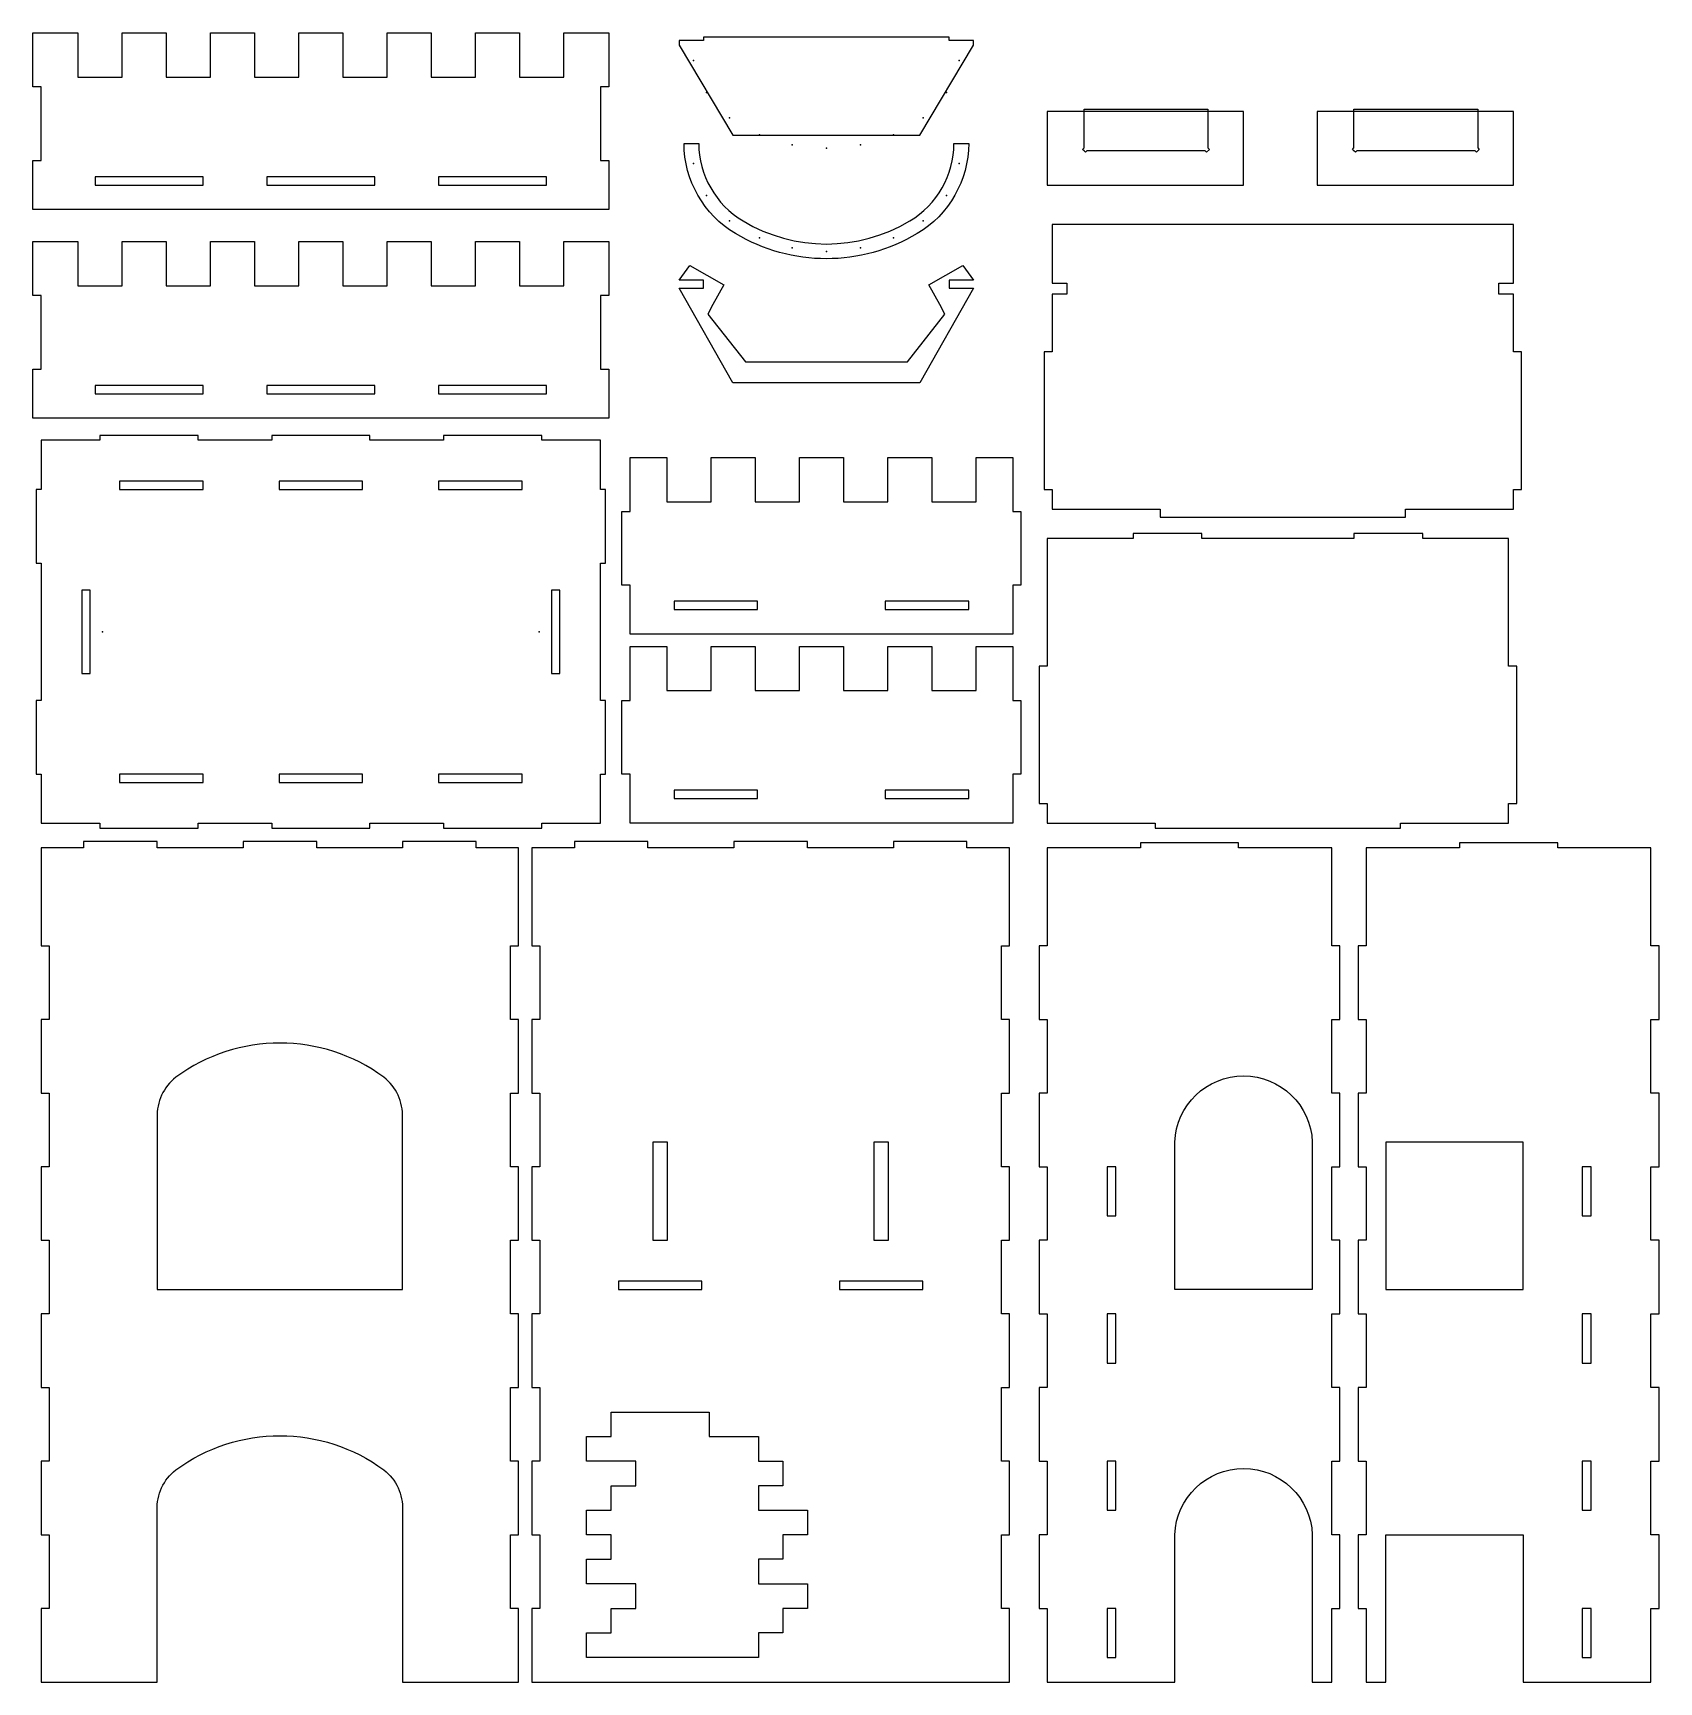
# Model space of a CAD drawing. Header units: millimetres. Extents: x -3 to 659, y 0 to 672.
import ezdxf

# ---------------------------------------------------------------- set-up
doc = ezdxf.new("R2010")
doc.units = ezdxf.units.MM
doc.layers.add('PAR_DEFAUT', color=70, linetype='Continuous')

msp = doc.modelspace()

# ---------------------------------------------------------------- linework, layer by layer
at = {"layer": 'PAR_DEFAUT'}
for points in [[(410, 610), (490, 610), (490, 640), (410, 640)], [(520, 610), (600, 610), (600, 640), (520, 640)], [(22, 610), (66, 610), (66, 613.4), (22, 613.4)], [(92, 610), (136, 610), (136, 613.4), (92, 613.4)], [(162, 610), (206, 610), (206, 613.4), (162, 613.4)], [(22, 525), (66, 525), (66, 528.4), (22, 528.4)], [(92, 525), (136, 525), (136, 528.4), (92, 528.4)], [(162, 525), (206, 525), (206, 528.4), (162, 528.4)], [(-2, 486), (-2, 456), (0, 456), (0, 446), (0, 410), (0, 400), (-2, 400), (-2, 370), (0, 370), (0, 350), (6, 350), (24, 350), (24, 348), (64, 348), (64, 350), (94, 350), (94, 348), (134, 348), (134, 350), (164, 350), (164, 348), (204, 348), (204, 350), (222, 350), (228, 350), (228, 370), (230, 370), (230, 400), (228, 400), (228, 410), (228, 446), (228, 456), (230, 456), (230, 486), (228, 486), (228, 506), (222, 506), (204, 506), (204, 508), (164, 508), (164, 506), (134, 506), (134, 508), (94, 508), (94, 506), (64, 506), (64, 508), (24, 508), (24, 506), (6, 506), (0, 506), (0, 486)], [(300, 427), (240, 427), (240, 447), (236.7, 447), (236.7, 467), (236.7, 477), (240, 477), (240, 487), (240, 499), (255, 499), (255, 481), (273, 481), (273, 499), (291, 499), (291, 481), (300, 481), (309, 481), (309, 499), (327, 499), (327, 481), (336, 481), (345, 481), (345, 499), (363, 499), (363, 481), (381, 481), (381, 499), (396, 499), (396, 487), (396, 477), (399.3, 477), (399.3, 467), (399.3, 447), (396, 447), (396, 427), (336, 427)], [(32, 486), (66, 486), (66, 489.4), (32, 489.4)], [(97, 486), (131, 486), (131, 489.4), (97, 489.4)], [(162, 486), (196, 486), (196, 489.4), (162, 489.4)], [(410, 466), (410, 414), (406.7, 414), (406.7, 358), (410, 358), (410, 350), (444, 350), (454, 350), (454, 348), (554, 348), (554, 350), (564, 350), (598, 350), (598, 358), (601.3, 358), (601.3, 414), (598, 414), (598, 466), (563, 466), (563, 468), (535, 468), (535, 466), (473, 466), (473, 468), (445, 468), (445, 466)], [(16.6, 411), (20, 411), (20, 445), (16.6, 445)], [(208, 411), (211.4, 411), (211.4, 445), (208, 445)], [(258, 437), (292, 437), (292, 440.5), (258, 440.5)], [(344, 437), (378, 437), (378, 440.5), (344, 440.5)], [(300, 350), (240, 350), (240, 370), (236.7, 370), (236.7, 390), (236.7, 400), (240, 400), (240, 410), (240, 422), (255, 422), (255, 404), (273, 404), (273, 422), (291, 422), (291, 404), (300, 404), (309, 404), (309, 422), (327, 422), (327, 404), (336, 404), (345, 404), (345, 422), (363, 422), (363, 404), (381, 404), (381, 422), (396, 422), (396, 410), (396, 400), (399.3, 400), (399.3, 390), (399.3, 370), (396, 370), (396, 350), (336, 350)], [(32, 366.6), (66, 366.6), (66, 370), (32, 370)], [(97, 366.6), (131, 366.6), (131, 370), (97, 370)], [(162, 366.6), (196, 366.6), (196, 370), (162, 370)], [(258, 360), (292, 360), (292, 363.5), (258, 363.5)], [(344, 360), (378, 360), (378, 363.5), (344, 363.5)], [(231.3, 0), (233, 0), (236.3, 0), (358.3, 0), (361.6, 0), (363.3, 0), (366.8, 0), (368.3, 0), (371.6, 0), (392.3, 0), (394.6, 0), (394.6, 30), (391.3, 30), (391.3, 60), (394.6, 60), (394.6, 90), (391.3, 90), (391.3, 120), (394.6, 120), (394.6, 150), (391.3, 150), (391.3, 170), (391.3, 180), (394.6, 180), (394.6, 210), (391.3, 210), (391.3, 240), (394.6, 240), (394.6, 250), (394.6, 270), (391.3, 270), (391.3, 300), (394.6, 300), (394.6, 310), (394.6, 330), (394.6, 340), (392.3, 340), (377.3, 340), (377.3, 342.5), (347.3, 342.5), (347.3, 340), (312.3, 340), (312.3, 342.5), (282.3, 342.5), (282.3, 340), (247.3, 340), (247.3, 342.5), (217.3, 342.5), (217.3, 340), (202.3, 340), (200, 340), (200, 330), (200, 300), (203.3, 300), (203.3, 270), (200, 270), (200, 240), (203.3, 240), (203.3, 210), (200, 210), (200, 180), (203.3, 180), (203.3, 170), (203.3, 150), (200, 150), (200, 120), (203.3, 120), (203.3, 90), (200, 90), (200, 60), (203.3, 60), (203.3, 30), (200, 30), (200, 0), (202.3, 0), (223, 0), (226.3, 0), (227.8, 0)], [(249.3, 180), (255.3, 180), (255.3, 220), (249.3, 220)], [(339.3, 180), (345.3, 180), (345.3, 220), (339.3, 220)], [(434.4, 190), (438, 190), (438, 210), (434.4, 210)], [(628, 190), (631.6, 190), (631.6, 210), (628, 210)], [(235.3, 160), (269.3, 160), (269.3, 163.4), (235.3, 163.4)], [(325.3, 160), (359.3, 160), (359.3, 163.4), (325.3, 163.4)], [(434.4, 130), (438, 130), (438, 150), (434.4, 150)], [(628, 130), (631.6, 130), (631.6, 150), (628, 150)], [(232.3, 10), (222.3, 10), (222.3, 20), (232.3, 20), (232.3, 30), (242.3, 30), (242.3, 40), (232.3, 40), (222.3, 40), (222.3, 50), (232.3, 50), (232.3, 60), (222.3, 60), (222.3, 70), (232.3, 70), (232.3, 80), (242.3, 80), (242.3, 90), (222.3, 90), (222.3, 100), (232.3, 100), (232.3, 110), (262.3, 110), (272.3, 110), (272.3, 100), (292.3, 100), (292.3, 90), (302.3, 90), (302.3, 80), (292.3, 80), (292.3, 70), (312.3, 70), (312.3, 60), (302.3, 60), (302.3, 50), (292.3, 50), (292.3, 40), (312.3, 40), (312.3, 30), (302.3, 30), (302.3, 20), (292.3, 20), (292.3, 10)], [(434.4, 70), (438, 70), (438, 90), (434.4, 90)], [(628, 70), (631.6, 70), (631.6, 90), (628, 90)], [(434.4, 10), (438, 10), (438, 30), (434.4, 30)], [(628, 10), (631.6, 10), (631.6, 30), (628, 30)]]:
    msp.add_lwpolyline(points, close=True, dxfattribs=at)
for points in [[(262, 627), (268, 627, 0.263449), (286.04, 595.41, 0.276984), (353.96, 595.41, 0.263449), (372, 627), (378, 627, -0.263449), (357.04, 590.26, -0.276984), (282.96, 590.26, -0.263449)], [(147.3, 0), (158.3, 0), (161.6, 0), (163.3, 0), (166.8, 0), (168.3, 0), (171.6, 0), (192.3, 0), (194.6, 0), (194.6, 30), (191.3, 30), (191.3, 60), (194.6, 60), (194.6, 90), (191.3, 90), (191.3, 120), (194.6, 120), (194.6, 150), (191.3, 150), (191.3, 170), (191.3, 180), (194.6, 180), (194.6, 210), (191.3, 210), (191.3, 240), (194.6, 240), (194.6, 250), (194.6, 270), (191.3, 270), (191.3, 300), (194.6, 300), (194.6, 310), (194.6, 330), (194.6, 340), (192.3, 340), (177.3, 340), (177.3, 342.5), (147.3, 342.5), (147.3, 340), (112.3, 340), (112.3, 342.5), (82.3, 342.5), (82.3, 340), (47.3, 340), (47.3, 342.5), (17.3, 342.5), (17.3, 340), (2.3, 340), (0, 340), (0, 330), (0, 300), (3.3, 300), (3.3, 270), (0, 270), (0, 240), (3.3, 240), (3.3, 210), (0, 210), (0, 180), (3.3, 180), (3.3, 170), (3.3, 150), (0, 150), (0, 120), (3.3, 120), (3.3, 90), (0, 90), (0, 60), (3.3, 60), (3.3, 30), (0, 30), (0, 0), (2.3, 0), (23, 0), (26.3, 0), (27.8, 0), (31.3, 0), (33, 0), (36.3, 0), (47.3, 0), (47.3, 60), (47.3, 70, -0.241037), (54.92, 86.47, -0.327984), (139.68, 86.47, -0.241037), (147.3, 70), (147.3, 60)], [(518, 0), (520, 0), (523.3, 0), (526, 0), (526, 30), (529.3, 30), (529.3, 60), (526, 60), (526, 90), (529.3, 90), (529.3, 120), (526, 120), (526, 150), (529.3, 150), (529.3, 180), (526, 180), (526, 210), (529.3, 210), (529.3, 240), (526, 240), (526, 270), (529.3, 270), (529.3, 300), (526, 300), (526, 330), (526, 340), (523.3, 340), (520, 340), (508, 340), (491.3, 340), (488, 340), (488, 342), (448, 342), (448, 340), (431.3, 340), (428, 340), (416, 340), (413.3, 340), (410, 340), (410, 330), (410, 300), (406.7, 300), (406.7, 270), (410, 270), (410, 240), (406.7, 240), (406.7, 210), (410, 210), (410, 180), (406.7, 180), (406.7, 150), (410, 150), (410, 120), (406.7, 120), (406.7, 90), (410, 90), (410, 60), (406.7, 60), (406.7, 30), (410, 30), (410, 0), (413.3, 0), (416, 0), (428, 0), (431.3, 0), (462, 0), (462, 60, -0.964923), (518, 60)], [(147.3, 160), (147.3, 220), (147.3, 230, 0.241037), (139.68, 246.47, 0.327984), (54.92, 246.47, 0.241037), (47.3, 230), (47.3, 220), (47.3, 160)], [(462, 160), (462, 220, -0.964923), (518, 220), (518, 160)]]:
    msp.add_lwpolyline(points, format="xyb", close=True, dxfattribs=at)
for points in [[(231.3, 672, 0), (231.3, 660, 0), (231.3, 650, 0), (228, 650, 0), (228, 640, 0), (228, 620, 0), (231.3, 620, 0), (231.3, 600, 0), (-3.3, 600, 0), (-3.3, 620, 0), (0, 620, 0), (0, 640, 0), (0, 650, 0), (-3.3, 650, 0), (-3.3, 660, 0), (-3.3, 672, 0), (0, 672, 0), (15, 672, 0), (15, 654, 0), (33, 654, 0), (33, 672, 0), (51, 672, 0), (51, 654, 0), (69, 654, 0), (69, 672, 0), (87, 672, 0), (87, 654, 0), (105, 654, 0), (105, 672, 0), (112, 672, 0), (116, 672, 0), (123, 672, 0), (123, 654, 0), (141, 654, 0), (141, 672, 0), (159, 672, 0), (159, 654, 0), (177, 654, 0), (177, 672, 0), (195, 672, 0), (195, 654, 0), (213, 654, 0), (213, 672, 0), (228, 672, 0)], [(260, 669, 0), (260.04, 667, 0), (281.85, 630.41, 0), (358.15, 630.41, 0), (379.96, 667, 0), (380, 669, 0), (370, 669, 0), (370, 670.3, 0), (270, 670.3, 0), (270, 669, 0)], [(474.35, 624, 0), (426.15, 624, 0), (425.57, 623.43, 0), (425, 624, 0), (424.43, 624.57, 0), (425, 625.15, 0), (425, 641, 0), (475.5, 641, 0), (475.5, 625.15, 0), (476.07, 624.57, 0), (474.93, 623.43, 0)], [(584.35, 624, 0), (536.15, 624, 0), (535.57, 623.43, 0), (535, 624, 0), (534.43, 624.57, 0), (535, 625.15, 0), (535, 641, 0), (585.5, 641, 0), (585.5, 625.15, 0), (586.07, 624.57, 0), (584.93, 623.43, 0)], [(412, 565.6, 0), (412, 542, 0), (408.7, 542, 0), (408.7, 486, 0), (412, 486, 0), (412, 478, 0), (446, 478, 0), (456, 478, 0), (456, 474.7, 0), (556, 474.7, 0), (556, 478, 0), (566, 478, 0), (600, 478, 0), (600, 486, 0), (603.3, 486, 0), (603.3, 542, 0), (600, 542, 0), (600, 565.6, 0), (599, 565.6, 0), (594, 565.6, 0), (594, 570, 0), (599, 570, 0), (600, 570, 0), (600, 594, 0), (565, 594, 0), (537, 594, 0), (475, 594, 0), (447, 594, 0), (412, 594, 0), (412, 570, 0), (413, 570, 0), (418, 570, 0), (418, 565.6, 0), (413, 565.6, 0)], [(231.3, 587, 0), (231.3, 575, 0), (231.3, 565, 0), (228, 565, 0), (228, 555, 0), (228, 535, 0), (231.3, 535, 0), (231.3, 515, 0), (-3.3, 515, 0), (-3.3, 535, 0), (0, 535, 0), (0, 555, 0), (0, 565, 0), (-3.3, 565, 0), (-3.3, 575, 0), (-3.3, 587, 0), (0, 587, 0), (15, 587, 0), (15, 569, 0), (33, 569, 0), (33, 587, 0), (51, 587, 0), (51, 569, 0), (69, 569, 0), (69, 587, 0), (87, 587, 0), (87, 569, 0), (105, 569, 0), (105, 587, 0), (112, 587, 0), (116, 587, 0), (123, 587, 0), (123, 569, 0), (141, 569, 0), (141, 587, 0), (159, 587, 0), (159, 569, 0), (177, 569, 0), (177, 587, 0), (195, 587, 0), (195, 569, 0), (213, 569, 0), (213, 587, 0), (228, 587, 0)], [(370, 571.3, 0), (370, 568, 0), (375, 568, 0), (380, 568, 0), (358.15, 529.41, 0), (281.85, 529.41, 0), (260, 568, 0), (265, 568, 0), (270, 568, 0), (270, 571.3, 0), (265, 571.3, 0), (260, 571.3, 0), (264.39, 577.28, 0), (278.22, 569.3, 0), (273.71, 561.37, 0), (271.73, 557.41, 0), (287, 538, 0), (353, 538, 0), (368.27, 557.41, 0), (366.29, 561.37, 0), (361.78, 569.3, 0), (375.61, 577.28, 0), (380, 571.3, 0)], [(604, 0, 0), (638, 0, 0), (650, 0, 0), (653.3, 0, 0), (656, 0, 0), (656, 30, 0), (659.3, 30, 0), (659.3, 60, 0), (656, 60, 0), (656, 90, 0), (659.3, 90, 0), (659.3, 120, 0), (656, 120, 0), (656, 150, 0), (659.3, 150, 0), (659.3, 180, 0), (656, 180, 0), (656, 210, 0), (659.3, 210, 0), (659.3, 240, 0), (656, 240, 0), (656, 270, 0), (659.3, 270, 0), (659.3, 300, 0), (656, 300, 0), (656, 330, 0), (656, 340, 0), (653.3, 340, 0), (650, 340, 0), (638, 340, 0), (621.3, 340, 0), (618, 340, 0), (618, 342, 0), (578, 342, 0), (578, 340, 0), (561.3, 340, 0), (558, 340, 0), (546, 340, 0), (543.3, 340, 0), (540, 340, 0), (540, 330, 0), (540, 300, 0), (536.7, 300, 0), (536.7, 270, 0), (540, 270, 0), (540, 240, 0), (536.7, 240, 0), (536.7, 210, 0), (540, 210, 0), (540, 180, 0), (536.7, 180, 0), (536.7, 150, 0), (540, 150, 0), (540, 120, 0), (536.7, 120, 0), (536.7, 90, 0), (540, 90, 0), (540, 60, 0), (536.7, 60, 0), (536.7, 30, 0), (540, 30, 0), (540, 0, 0), (543.3, 0, 0), (546, 0, 0), (548, 0, 0), (548, 60, 0), (604, 60, 0)], [(604, 160, 0), (604, 220, 0), (548, 220, 0), (548, 160, 0)]]:
    msp.add_polyline3d(points, close=True, dxfattribs=at)
for p in [(265.86, 660.75), (374.14, 660.75), (271.1, 647.77), (368.9, 647.77), (280.49, 637.39), (359.51, 637.39), (292.7, 630.53), (306.07, 626.39), (320, 625), (333.93, 626.39), (347.3, 630.53), (265.86, 618.75), (374.14, 618.75), (271.1, 605.77), (368.9, 605.77), (280.49, 595.39), (359.51, 595.39), (292.7, 588.53), (347.3, 588.53), (306.07, 584.39), (320, 583), (333.93, 584.39), (25, 428), (203, 428)]:
    msp.add_point(p, dxfattribs=at)

doc.saveas('drawing.dxf')
